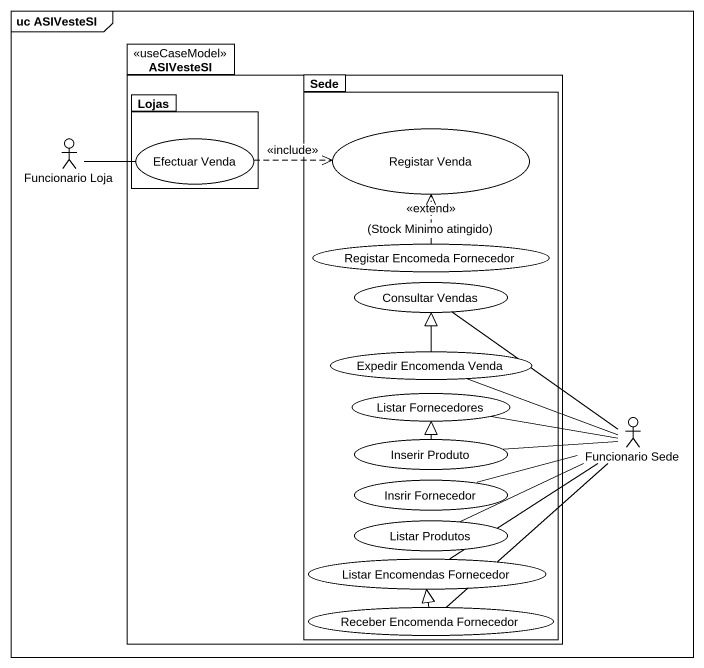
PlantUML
@startuml
mainframe uc ASIVesteSI
package ASIVesteSI <<useCaseModel>> {
  package Sede {
    usecase "Registar Venda" as Registar_Venda
    usecase "Registar Encomeda Fornecedor" as Registar_Encomeda_Fornecedor
    usecase "Consultar Vendas" as Consultar_Vendas
    usecase "Expedir Encomenda Venda" as Expedir_Encomenda_Venda
    usecase "Listar Fornecedores" as Listar_Fornecedores
    usecase "Inserir Produto" as Inserir_Produto
    usecase "Insrir Fornecedor" as Insrir_Fornecedor
    usecase "Listar Produtos" as Listar_Produtos
    usecase "Listar Encomendas Fornecedor" as Listar_Encomendas_Fornecedor
    usecase "Receber Encomenda Fornecedor" as Receber_Encomenda_Fornecedor
  }
  package Lojas {
    usecase "Efectuar Venda" as Efectuar_Venda
  }
}
actor "Funcionario Loja" as Funcionario_Loja
actor "Funcionario Sede" as Funcionario_Sede
Funcionario_Loja -right- Efectuar_Venda
Efectuar_Venda .right.> Registar_Venda : <<include>>
Registar_Encomeda_Fornecedor .up.> Registar_Venda : <<extend>>\n(Stock Minimo atingido)
Expedir_Encomenda_Venda -up-|> Consultar_Vendas
Funcionario_Sede -up- Consultar_Vendas
Funcionario_Sede -left- Expedir_Encomenda_Venda
Funcionario_Sede -left- Listar_Fornecedores
Funcionario_Sede -left- Inserir_Produto
Funcionario_Sede -left- Insrir_Fornecedor
Funcionario_Sede -left- Listar_Produtos
Funcionario_Sede -- Listar_Encomendas_Fornecedor
Funcionario_Sede -- Receber_Encomenda_Fornecedor
Inserir_Produto -up-|> Listar_Fornecedores
Receber_Encomenda_Fornecedor -up-|> Listar_Encomendas_Fornecedor
@enduml
